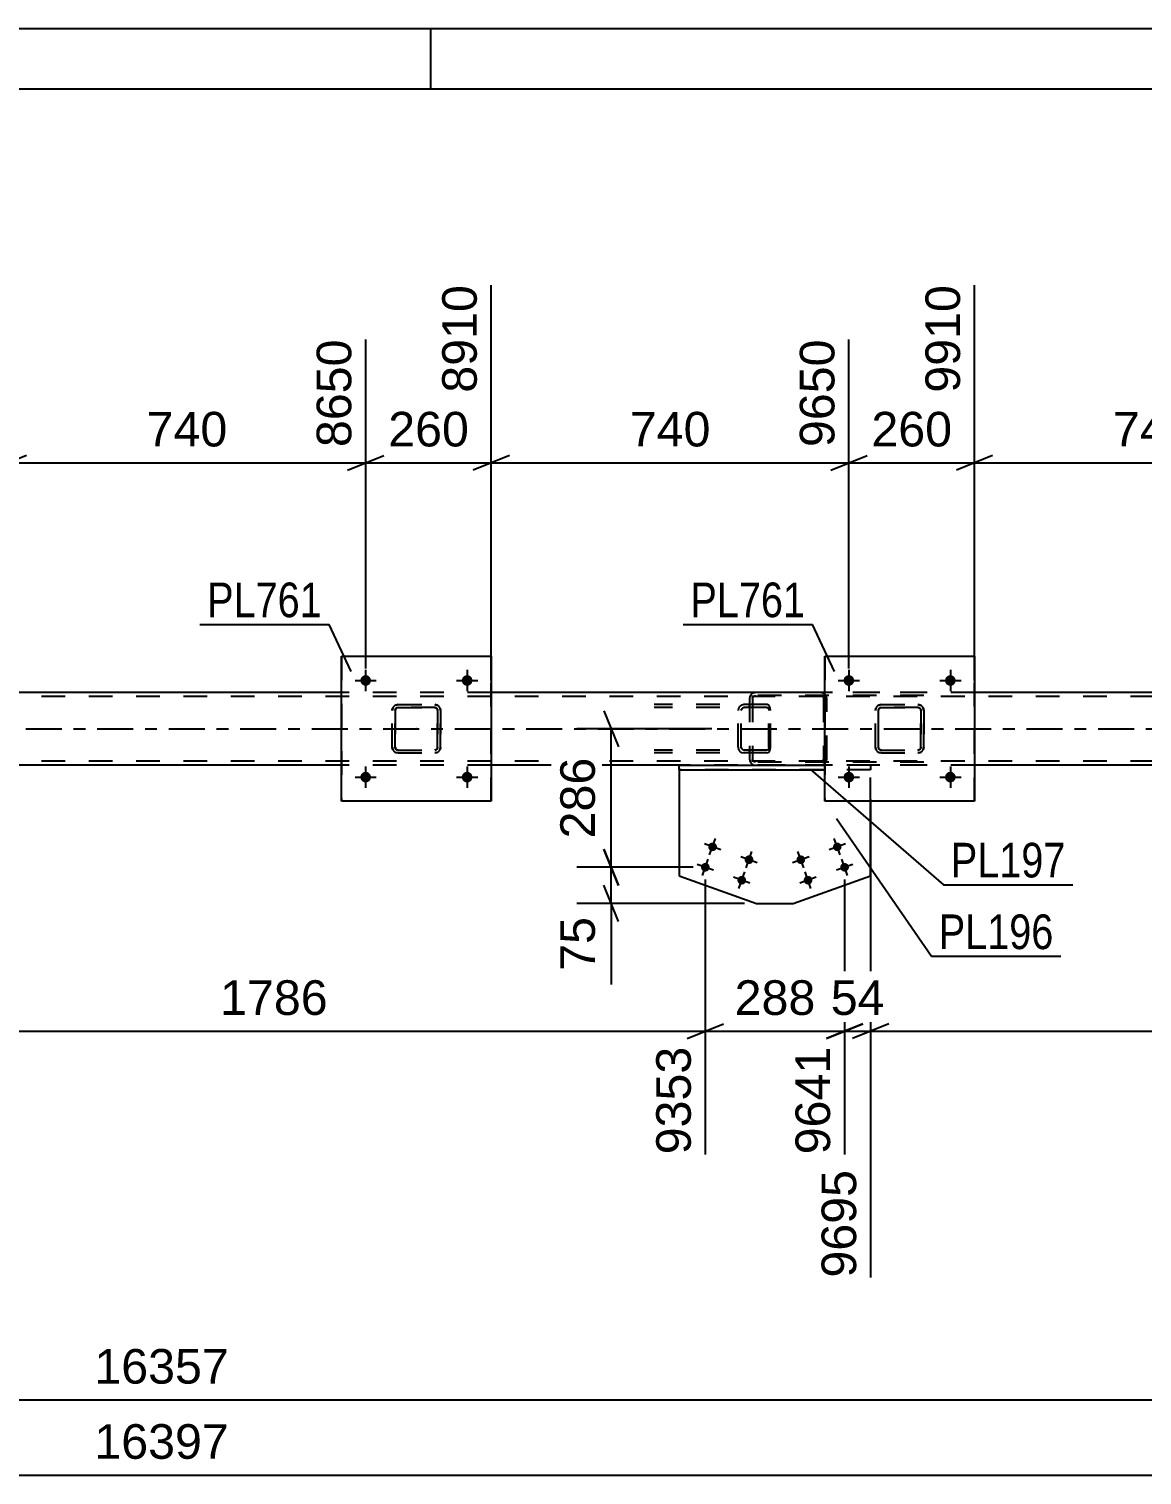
# Model space of a CAD drawing. Header units: millimetres. Extents: x -73 to 768, y -405 to 189.
# Drawn here: x 314.4 to 406.5, y 69.8 to 189.5 of the extents above; entities that cross this region are included whole.
import ezdxf

# ---------------------------------------------------------------- set-up
doc = ezdxf.new("R2010")
doc.units = ezdxf.units.MM
doc.linetypes.add('DXK_LINE_DOT2', pattern=[3.9198, 1.9599, -1.9599])
doc.linetypes.add('DXK_LINE_DOT3', pattern=[5.9187, 2.979, -0.9799, 0.9799, -0.9799])
doc.styles.add('Arial', font='ARIAL.TTF', dxfattribs={"height": 0.2})
doc.styles.add('Arial Narrow', font='ARIALN.TTF', dxfattribs={"height": 0.2})

# ---------------------------------------------------------------- blocks, each defined once
blk = doc.blocks.new('Unknown-122572935-1115')
at = {"color": 5, "linetype": 'Continuous'}
for p, q in [((767.65, 189.5), (-73.35, 189.5)), ((347.65, 184.5), (347.65, 189.5)), ((762.65, 184.5), (-68.35, 184.5))]:
    blk.add_line(p, q, dxfattribs=at)
blk = doc.blocks.new('Bolt-122572935-2273 - 2108')
at = {"linetype": 'Continuous'}
for points in [[(370.63, 121.92, -1), (371.31, 121.68, -1)], [(373.65, 120.86, -1), (374.33, 120.61, -1)], [(370.03, 120.23, -1), (370.71, 119.99, -1)], [(373.05, 119.16, -1), (373.73, 118.92, -1)]]:
    blk.add_hatch(color=1, dxfattribs=at).paths.add_polyline_path(points)
at = {"color": 1, "linetype": 'Continuous'}
for p, q in [((370.73, 121.13), (371.21, 122.48)), ((371.65, 121.56), (370.3, 122.05)), ((374.67, 120.49), (373.31, 120.98)), ((373.75, 120.06), (374.23, 121.41)), ((371.05, 119.87), (369.69, 120.35)), ((370.13, 119.43), (370.61, 120.79)), ((373.15, 118.36), (373.63, 119.72)), ((374.07, 118.8), (372.71, 119.28))]:
    blk.add_line(p, q, dxfattribs=at)
blk = doc.blocks.new('Part-122572935-2278 - 2108')
at = {"color": 2, "linetype": 'Continuous'}
for p, q in [((368.21, 128.17), (368.21, 128.57)), ((368.21, 128.57), (380.26, 128.57)), ((368.21, 128.17), (380.26, 128.17))]:
    blk.add_line(p, q, dxfattribs=at)
at = {"color": 7, "linetype": 'DXK_LINE_DOT2'}
for p, q in [((384.06, 128.57), (380.26, 128.57)), ((384.06, 128.17), (380.26, 128.17)), ((384.06, 128.57), (384.06, 128.17))]:
    blk.add_line(p, q, dxfattribs=at)
blk = doc.blocks.new('Part-122572935-2283 - 2108')
at = {"color": 2, "linetype": 'Continuous'}
for p, q in [((368.21, 128.17), (368.21, 119.39)), ((384.06, 119.39), (384.06, 125.57)), ((368.21, 119.39), (374.62, 117.12)), ((377.65, 117.12), (384.06, 119.39)), ((374.62, 117.12), (377.65, 117.12))]:
    blk.add_line(p, q, dxfattribs=at)
at = {"color": 7, "linetype": 'DXK_LINE_DOT2'}
for p, q in [((384.06, 128.17), (368.21, 128.17)), ((384.06, 125.57), (384.06, 128.17))]:
    blk.add_line(p, q, dxfattribs=at)
blk = doc.blocks.new('Bolt-122572935-2272 - 2108')
at = {"linetype": 'Continuous'}
for points in [[(380.96, 121.68, -1), (381.63, 121.92, -1)], [(377.94, 120.61, -1), (378.62, 120.86, -1)], [(381.56, 119.99, -1), (382.24, 120.23, -1)], [(378.54, 118.92, -1), (379.22, 119.16, -1)]]:
    blk.add_hatch(color=1, dxfattribs=at).paths.add_polyline_path(points)
at = {"color": 1, "linetype": 'Continuous'}
for p, q in [((381.54, 121.13), (381.05, 122.48)), ((378.96, 120.98), (377.6, 120.49)), ((378.52, 120.06), (378.04, 121.41)), ((381.97, 122.05), (380.62, 121.56)), ((379.12, 118.36), (378.64, 119.72)), ((382.58, 120.35), (381.22, 119.87)), ((382.14, 119.43), (381.66, 120.79)), ((379.56, 119.28), (378.2, 118.8))]:
    blk.add_line(p, q, dxfattribs=at)
blk = doc.blocks.new('Part-122572935-2400 - 2108')
at = {"color": 7, "linetype": 'DXK_LINE_DOT2'}
for p, q in [((374.07, 134.25), (374.03, 134.09)), ((374.03, 134.09), (374.03, 129.05)), ((374.07, 134.27), (374.07, 134.25)), ((374.29, 134.09), (374.31, 134.18)), ((374.29, 134.09), (374.29, 129.05)), ((374.31, 134.18), (374.36, 134.26)), ((374.54, 134.57), (374.35, 134.53)), ((374.36, 134.26), (374.45, 134.31)), ((374.45, 134.31), (374.54, 134.33)), ((388.45, 134.57), (374.54, 134.57)), ((388.45, 134.33), (374.54, 134.33)), ((380.1, 134.53), (379.91, 134.57)), ((379.91, 134.33), (380.01, 134.31)), ((380.01, 134.31), (380.09, 134.26)), ((380.09, 134.26), (380.14, 134.18)), ((380.14, 134.18), (380.16, 134.09)), ((380.16, 134.09), (380.16, 129.05)), ((380.42, 134.09), (380.38, 134.27)), ((380.42, 129.05), (380.42, 134.09)), ((374.03, 129.05), (374.05, 128.96)), ((374.05, 128.96), (374.07, 128.86)), ((374.3, 128.98), (374.29, 129.05)), ((374.31, 128.96), (374.3, 128.98)), ((374.36, 128.88), (374.31, 128.96)), ((374.35, 128.6), (374.54, 128.57)), ((374.45, 128.83), (374.36, 128.88)), ((374.54, 128.81), (374.45, 128.83)), ((388.45, 128.81), (374.54, 128.81)), ((388.45, 128.57), (374.54, 128.57)), ((380.01, 128.83), (379.91, 128.81)), ((379.91, 128.57), (380.1, 128.6)), ((380.09, 128.88), (380.01, 128.83)), ((380.14, 128.96), (380.09, 128.88)), ((380.14, 128.96), (380.15, 128.98)), ((380.15, 128.98), (380.16, 129.05)), ((380.38, 128.86), (380.42, 129.05))]:
    blk.add_line(p, q, dxfattribs=at)
for centre, start, end in [((374.52, 134.07), 110.7583, 155.68), ((379.93, 134.07), 24.32, 69.2417), ((374.52, 129.07), 204.32, 249.2417), ((379.93, 129.07), 290.7583, 335.68)]:
    blk.add_arc(centre, 0.496, start, end, dxfattribs=at)
blk = doc.blocks.new('Part-122572935-2351 - 2108')
at = {"color": 7, "linetype": 'DXK_LINE_DOT2'}
for p, q in [((650.55, 134.25), (12.26, 134.25)), ((352.65, 134.57), (340.25, 134.57)), ((392.66, 134.57), (380.26, 134.57)), ((650.55, 128.89), (12.26, 128.89)), ((352.65, 128.57), (340.25, 128.57)), ((392.66, 128.57), (368.21, 128.57))]:
    blk.add_line(p, q, dxfattribs=at)
at = {"color": 2, "linetype": 'Continuous'}
for p, q in [((340.25, 134.57), (312.66, 134.57)), ((380.26, 134.57), (352.65, 134.57)), ((420.26, 134.57), (392.66, 134.57)), ((340.25, 128.57), (312.66, 128.57)), ((368.21, 128.57), (352.65, 128.57)), ((420.26, 128.57), (392.66, 128.57))]:
    blk.add_line(p, q, dxfattribs=at)
at = {"color": 7, "linetype": 'DXK_LINE_DOT3'}
blk.add_line((12.26, 131.57), (650.55, 131.57), dxfattribs=at)
blk = doc.blocks.new('Bolt-122572935-2371 - 2108')
at = {"linetype": 'Continuous'}
for points in [[(381.82, 135.57), (381.83, 135.66), (381.86, 135.75), (381.9, 135.83), (381.96, 135.89), (382.04, 135.95), (382.12, 135.99), (382.21, 136.01), (382.3, 136.01), (382.39, 135.99), (382.48, 135.95), (382.55, 135.89), (382.61, 135.83), (382.66, 135.75), (382.69, 135.66), (382.7, 135.57), (382.69, 135.48), (382.66, 135.39), (382.61, 135.31), (382.55, 135.24), (382.48, 135.19), (382.39, 135.15), (382.3, 135.13), (382.21, 135.13), (382.12, 135.15), (382.04, 135.19), (381.96, 135.24), (381.9, 135.31), (381.86, 135.39), (381.83, 135.48)], [(390.22, 135.57), (390.23, 135.66), (390.26, 135.75), (390.3, 135.83), (390.36, 135.89), (390.44, 135.95), (390.52, 135.99), (390.61, 136.01), (390.7, 136.01), (390.79, 135.99), (390.88, 135.95), (390.95, 135.89), (391.01, 135.83), (391.06, 135.75), (391.09, 135.66), (391.1, 135.57), (391.09, 135.48), (391.06, 135.39), (391.01, 135.31), (390.95, 135.24), (390.88, 135.19), (390.79, 135.15), (390.7, 135.13), (390.61, 135.13), (390.52, 135.15), (390.44, 135.19), (390.36, 135.24), (390.3, 135.31), (390.26, 135.39), (390.23, 135.48)]]:
    blk.add_hatch(color=1, dxfattribs=at).paths.add_polyline_path(points)
at = {"color": 1, "linetype": 'Continuous'}
for p, q in [((381.38, 135.57), (383.14, 135.57)), ((382.26, 136.45), (382.26, 134.69)), ((389.78, 135.57), (391.54, 135.57)), ((390.66, 136.45), (390.66, 134.69))]:
    blk.add_line(p, q, dxfattribs=at)
blk = doc.blocks.new('Bolt-122572935-2372 - 2108')
at = {"linetype": 'Continuous'}
for points in [[(381.82, 127.57), (381.83, 127.66), (381.86, 127.75), (381.9, 127.83), (381.96, 127.89), (382.04, 127.95), (382.12, 127.99), (382.21, 128.01), (382.3, 128.01), (382.39, 127.99), (382.48, 127.95), (382.55, 127.89), (382.61, 127.83), (382.66, 127.75), (382.69, 127.66), (382.7, 127.57), (382.69, 127.48), (382.66, 127.39), (382.61, 127.31), (382.55, 127.24), (382.48, 127.19), (382.39, 127.15), (382.3, 127.13), (382.21, 127.13), (382.12, 127.15), (382.04, 127.19), (381.96, 127.24), (381.9, 127.31), (381.86, 127.39), (381.83, 127.48)], [(390.22, 127.57), (390.23, 127.66), (390.26, 127.75), (390.3, 127.83), (390.36, 127.89), (390.44, 127.95), (390.52, 127.99), (390.61, 128.01), (390.7, 128.01), (390.79, 127.99), (390.88, 127.95), (390.95, 127.89), (391.01, 127.83), (391.06, 127.75), (391.09, 127.66), (391.1, 127.57), (391.09, 127.48), (391.06, 127.39), (391.01, 127.31), (390.95, 127.24), (390.88, 127.19), (390.79, 127.15), (390.7, 127.13), (390.61, 127.13), (390.52, 127.15), (390.44, 127.19), (390.36, 127.24), (390.3, 127.31), (390.26, 127.39), (390.23, 127.48)]]:
    blk.add_hatch(color=1, dxfattribs=at).paths.add_polyline_path(points)
at = {"color": 1, "linetype": 'Continuous'}
for p, q in [((382.26, 128.45), (382.26, 126.69)), ((390.66, 128.45), (390.66, 126.69)), ((381.38, 127.57), (383.14, 127.57)), ((389.78, 127.57), (391.54, 127.57))]:
    blk.add_line(p, q, dxfattribs=at)
blk = doc.blocks.new('Bolt-122572935-2375 - 2108')
at = {"linetype": 'Continuous'}
for points in [[(341.81, 135.57), (341.82, 135.66), (341.85, 135.75), (341.9, 135.83), (341.96, 135.89), (342.03, 135.95), (342.12, 135.99), (342.21, 136.01), (342.3, 136.01), (342.39, 135.99), (342.47, 135.95), (342.55, 135.89), (342.61, 135.83), (342.65, 135.75), (342.68, 135.66), (342.69, 135.57), (342.68, 135.48), (342.65, 135.39), (342.61, 135.31), (342.55, 135.24), (342.47, 135.19), (342.39, 135.15), (342.3, 135.13), (342.21, 135.13), (342.12, 135.15), (342.03, 135.19), (341.96, 135.24), (341.9, 135.31), (341.85, 135.39), (341.82, 135.48)], [(350.21, 135.57), (350.22, 135.66), (350.25, 135.75), (350.3, 135.83), (350.36, 135.89), (350.43, 135.95), (350.52, 135.99), (350.61, 136.01), (350.7, 136.01), (350.79, 135.99), (350.87, 135.95), (350.95, 135.89), (351.01, 135.83), (351.05, 135.75), (351.08, 135.66), (351.09, 135.57), (351.08, 135.48), (351.05, 135.39), (351.01, 135.31), (350.95, 135.24), (350.87, 135.19), (350.79, 135.15), (350.7, 135.13), (350.61, 135.13), (350.52, 135.15), (350.43, 135.19), (350.36, 135.24), (350.3, 135.31), (350.25, 135.39), (350.22, 135.48)]]:
    blk.add_hatch(color=1, dxfattribs=at).paths.add_polyline_path(points)
at = {"color": 1, "linetype": 'Continuous'}
for p, q in [((341.37, 135.57), (343.13, 135.57)), ((342.25, 136.45), (342.25, 134.69)), ((349.77, 135.57), (351.53, 135.57)), ((350.65, 136.45), (350.65, 134.69))]:
    blk.add_line(p, q, dxfattribs=at)
blk = doc.blocks.new('Bolt-122572935-2376 - 2108')
at = {"linetype": 'Continuous'}
for points in [[(341.81, 127.57), (341.82, 127.66), (341.85, 127.75), (341.9, 127.83), (341.96, 127.89), (342.03, 127.95), (342.12, 127.99), (342.21, 128.01), (342.3, 128.01), (342.39, 127.99), (342.47, 127.95), (342.55, 127.89), (342.61, 127.83), (342.65, 127.75), (342.68, 127.66), (342.69, 127.57), (342.68, 127.48), (342.65, 127.39), (342.61, 127.31), (342.55, 127.24), (342.47, 127.19), (342.39, 127.15), (342.3, 127.13), (342.21, 127.13), (342.12, 127.15), (342.03, 127.19), (341.96, 127.24), (341.9, 127.31), (341.85, 127.39), (341.82, 127.48)], [(350.21, 127.57), (350.22, 127.66), (350.25, 127.75), (350.3, 127.83), (350.36, 127.89), (350.43, 127.95), (350.52, 127.99), (350.61, 128.01), (350.7, 128.01), (350.79, 127.99), (350.87, 127.95), (350.95, 127.89), (351.01, 127.83), (351.05, 127.75), (351.08, 127.66), (351.09, 127.57), (351.08, 127.48), (351.05, 127.39), (351.01, 127.31), (350.95, 127.24), (350.87, 127.19), (350.79, 127.15), (350.7, 127.13), (350.61, 127.13), (350.52, 127.15), (350.43, 127.19), (350.36, 127.24), (350.3, 127.31), (350.25, 127.39), (350.22, 127.48)]]:
    blk.add_hatch(color=1, dxfattribs=at).paths.add_polyline_path(points)
at = {"color": 1, "linetype": 'Continuous'}
for p, q in [((342.25, 128.45), (342.25, 126.69)), ((350.65, 128.45), (350.65, 126.69)), ((341.37, 127.57), (343.13, 127.57)), ((349.77, 127.57), (351.53, 127.57))]:
    blk.add_line(p, q, dxfattribs=at)
blk = doc.blocks.new('Part-122572935-2460 - 2108')
at = {"color": 7, "linetype": 'DXK_LINE_DOT2'}
for p, q in [((344.45, 133.09), (344.48, 133.27)), ((344.49, 133.27), (344.45, 133.09)), ((344.45, 130.05), (344.45, 133.09)), ((344.45, 133.09), (344.45, 133.09)), ((344.45, 130.05), (344.45, 133.09)), ((344.69, 133.09), (344.71, 133.18)), ((344.71, 133.18), (344.69, 133.09)), ((344.69, 130.05), (344.69, 133.09)), ((344.69, 133.09), (344.69, 133.09)), ((344.69, 133.09), (344.69, 130.05)), ((344.71, 133.18), (344.76, 133.26)), ((344.76, 133.26), (344.71, 133.18)), ((344.74, 133.53), (344.93, 133.57)), ((344.93, 133.57), (344.75, 133.53)), ((344.76, 133.26), (344.84, 133.31)), ((344.84, 133.31), (344.76, 133.26)), ((344.84, 133.31), (344.93, 133.33)), ((344.93, 133.33), (344.84, 133.31)), ((344.93, 133.57), (347.97, 133.57)), ((344.93, 133.57), (344.93, 133.57)), ((344.93, 133.57), (347.97, 133.57)), ((344.93, 133.33), (347.97, 133.33)), ((344.93, 133.33), (344.93, 133.33)), ((347.97, 133.33), (344.93, 133.33)), ((347.97, 133.57), (347.97, 133.57)), ((347.97, 133.57), (348.15, 133.53)), ((348.16, 133.53), (347.97, 133.57)), ((347.97, 133.33), (347.97, 133.33)), ((347.97, 133.33), (348.06, 133.31)), ((348.06, 133.31), (347.97, 133.33)), ((348.06, 133.31), (348.06, 133.31)), ((348.06, 133.31), (348.14, 133.26)), ((348.14, 133.26), (348.06, 133.31)), ((348.14, 133.26), (348.19, 133.18)), ((348.19, 133.18), (348.14, 133.26)), ((348.19, 133.18), (348.21, 133.09)), ((348.21, 133.09), (348.19, 133.18)), ((348.21, 130.05), (348.21, 133.09)), ((348.21, 133.09), (348.21, 133.09)), ((348.21, 133.09), (348.21, 130.05)), ((348.41, 133.27), (348.45, 133.09)), ((348.45, 133.09), (348.42, 133.27)), ((348.45, 130.05), (348.45, 133.09)), ((348.45, 133.09), (348.45, 133.09)), ((348.45, 133.09), (348.45, 130.05)), ((344.45, 130.05), (344.45, 130.05)), ((344.48, 129.86), (344.45, 130.05)), ((344.45, 130.05), (344.49, 129.86)), ((344.69, 130.05), (344.69, 130.05)), ((344.71, 129.96), (344.69, 130.05)), ((344.69, 130.05), (344.71, 129.96)), ((344.76, 129.88), (344.71, 129.96)), ((344.71, 129.96), (344.76, 129.88)), ((344.74, 129.6), (344.75, 129.6)), ((344.93, 129.57), (344.74, 129.6)), ((344.75, 129.6), (344.93, 129.57)), ((344.84, 129.83), (344.76, 129.88)), ((344.76, 129.88), (344.84, 129.83)), ((344.93, 129.81), (344.84, 129.83)), ((344.84, 129.83), (344.93, 129.81)), ((344.93, 129.81), (347.97, 129.81)), ((344.93, 129.81), (344.93, 129.81)), ((344.93, 129.81), (347.97, 129.81)), ((344.93, 129.57), (347.97, 129.57)), ((344.93, 129.57), (344.93, 129.57)), ((344.93, 129.57), (347.97, 129.57)), ((348.06, 129.83), (347.97, 129.81)), ((347.97, 129.81), (348.06, 129.83)), ((347.97, 129.81), (347.97, 129.81)), ((348.15, 129.6), (347.97, 129.57)), ((347.97, 129.57), (348.16, 129.6)), ((347.97, 129.57), (347.97, 129.57)), ((348.14, 129.88), (348.06, 129.83)), ((348.06, 129.83), (348.14, 129.88)), ((348.19, 129.96), (348.14, 129.88)), ((348.14, 129.88), (348.19, 129.96)), ((348.21, 130.05), (348.19, 129.96)), ((348.19, 129.96), (348.21, 130.05)), ((348.21, 130.05), (348.21, 130.05)), ((348.45, 130.05), (348.41, 129.86)), ((348.42, 129.86), (348.45, 130.05)), ((348.45, 130.05), (348.45, 130.05))]:
    blk.add_line(p, q, dxfattribs=at)
at = {"color": 7, "linetype": 'DXK_LINE_DOT3'}
blk.add_line((346.46, 131.57), (346.44, 131.57), dxfattribs=at)
at = {"color": 7, "linetype": 'DXK_LINE_DOT2'}
for centre, start, end in [((344.93, 133.09), 112.5, 157.5), ((344.93, 133.09), 112.5, 157.5), ((347.97, 133.09), 22.5, 67.5), ((347.97, 133.09), 22.5, 67.5), ((344.93, 130.05), 202.5, 247.5), ((344.93, 130.05), 202.5, 247.5), ((347.97, 130.05), 292.5, 337.5), ((347.97, 130.05), 292.5, 337.5)]:
    blk.add_arc(centre, 0.48, start, end, dxfattribs=at)
blk = doc.blocks.new('Part-122572935-2465 - 2108')
at = {"color": 2, "linetype": 'Continuous'}
for p, q in [((340.25, 125.57), (340.25, 137.57)), ((340.25, 137.57), (340.25, 137.57)), ((340.25, 137.57), (352.65, 137.57)), ((352.65, 137.57), (352.65, 125.57)), ((340.25, 125.57), (340.25, 125.57)), ((352.65, 125.57), (340.25, 125.57))]:
    blk.add_line(p, q, dxfattribs=at)
at = {"color": 7, "linetype": 'DXK_LINE_DOT2'}
for p, q in [((340.25, 137.57), (340.25, 125.57)), ((340.25, 137.57), (340.25, 137.57)), ((352.65, 125.57), (352.65, 137.57)), ((340.25, 125.57), (340.25, 125.57))]:
    blk.add_line(p, q, dxfattribs=at)
blk = doc.blocks.new('Part-122572935-2486 - 2108')
at = {"color": 7, "linetype": 'DXK_LINE_DOT2'}
for p, q in [((384.45, 133.09), (384.49, 133.27)), ((384.45, 133.09), (384.46, 133.09)), ((384.45, 130.05), (384.45, 133.09)), ((384.49, 133.27), (384.46, 133.09)), ((384.46, 130.05), (384.46, 133.09)), ((384.71, 133.18), (384.69, 133.09)), ((384.7, 133.09), (384.69, 133.09)), ((384.69, 133.09), (384.69, 130.05)), ((384.7, 133.09), (384.72, 133.18)), ((384.7, 130.05), (384.7, 133.09)), ((384.76, 133.26), (384.71, 133.18)), ((384.72, 133.18), (384.77, 133.26)), ((384.75, 133.53), (384.93, 133.57)), ((384.94, 133.57), (384.75, 133.53)), ((384.84, 133.31), (384.76, 133.26)), ((384.77, 133.26), (384.85, 133.31)), ((384.93, 133.33), (384.84, 133.31)), ((384.85, 133.31), (384.94, 133.33)), ((384.94, 133.57), (384.93, 133.57)), ((384.93, 133.57), (387.97, 133.57)), ((384.93, 133.33), (384.94, 133.33)), ((387.97, 133.33), (384.93, 133.33)), ((384.94, 133.57), (387.98, 133.57)), ((384.94, 133.33), (387.98, 133.33)), ((387.97, 133.57), (387.98, 133.57)), ((387.97, 133.57), (388.16, 133.53)), ((387.98, 133.33), (387.97, 133.33)), ((388.07, 133.31), (387.97, 133.33)), ((388.16, 133.53), (387.98, 133.57)), ((387.98, 133.33), (388.07, 133.31)), ((388.07, 133.31), (388.07, 133.31)), ((388.07, 133.31), (388.15, 133.26)), ((388.14, 133.26), (388.07, 133.31)), ((388.2, 133.18), (388.14, 133.26)), ((388.15, 133.26), (388.2, 133.18)), ((388.2, 133.18), (388.22, 133.09)), ((388.21, 133.09), (388.2, 133.18)), ((388.22, 133.09), (388.21, 133.09)), ((388.21, 133.09), (388.21, 130.05)), ((388.22, 130.05), (388.22, 133.09)), ((388.42, 133.27), (388.45, 133.09)), ((388.46, 133.09), (388.42, 133.27)), ((388.46, 133.09), (388.45, 133.09)), ((388.45, 133.09), (388.45, 130.05)), ((388.46, 130.05), (388.46, 133.09)), ((384.46, 130.05), (384.45, 130.05)), ((384.49, 129.86), (384.45, 130.05)), ((384.46, 130.05), (384.49, 129.86)), ((384.69, 130.05), (384.7, 130.05)), ((384.69, 130.05), (384.71, 129.96)), ((384.72, 129.96), (384.7, 130.05)), ((384.71, 129.96), (384.76, 129.88)), ((384.77, 129.88), (384.72, 129.96)), ((384.75, 129.6), (384.75, 129.6)), ((384.93, 129.57), (384.75, 129.6)), ((384.75, 129.6), (384.94, 129.57)), ((384.76, 129.88), (384.84, 129.83)), ((384.85, 129.83), (384.77, 129.88)), ((384.84, 129.83), (384.93, 129.81)), ((384.94, 129.81), (384.85, 129.83)), ((384.94, 129.81), (384.93, 129.81)), ((384.93, 129.81), (387.97, 129.81)), ((384.94, 129.57), (384.93, 129.57)), ((384.93, 129.57), (387.97, 129.57)), ((384.94, 129.81), (387.98, 129.81)), ((384.94, 129.57), (387.98, 129.57)), ((387.97, 129.81), (388.07, 129.83)), ((387.97, 129.81), (387.98, 129.81)), ((388.16, 129.6), (387.97, 129.57)), ((387.97, 129.57), (387.98, 129.57)), ((388.07, 129.83), (387.98, 129.81)), ((387.98, 129.57), (388.16, 129.6)), ((388.15, 129.88), (388.07, 129.83)), ((388.07, 129.83), (388.14, 129.88)), ((388.14, 129.88), (388.2, 129.96)), ((388.2, 129.96), (388.15, 129.88)), ((388.22, 130.05), (388.2, 129.96)), ((388.2, 129.96), (388.21, 130.05)), ((388.21, 130.05), (388.22, 130.05)), ((388.45, 130.05), (388.42, 129.86)), ((388.42, 129.86), (388.46, 130.05)), ((388.45, 130.05), (388.46, 130.05))]:
    blk.add_line(p, q, dxfattribs=at)
at = {"color": 7, "linetype": 'DXK_LINE_DOT3'}
blk.add_line((386.46, 131.57), (386.45, 131.57), dxfattribs=at)
at = {"color": 7, "linetype": 'DXK_LINE_DOT2'}
for centre, start, end in [((384.93, 133.09), 112.5, 157.5), ((384.94, 133.09), 112.5, 157.5), ((387.97, 133.09), 22.5, 67.5), ((387.98, 133.09), 22.5, 67.5), ((384.93, 130.05), 202.5, 247.5), ((384.94, 130.05), 202.5, 247.5), ((387.97, 130.05), 292.5, 337.5), ((387.98, 130.05), 292.5, 337.5)]:
    blk.add_arc(centre, 0.48, start, end, dxfattribs=at)
blk = doc.blocks.new('Part-122572935-2491 - 2108')
at = {"color": 2, "linetype": 'Continuous'}
for p, q in [((380.26, 125.57), (380.26, 137.57)), ((380.26, 137.57), (380.26, 137.57)), ((380.26, 137.57), (392.66, 137.57)), ((392.66, 137.57), (392.66, 125.57)), ((380.26, 125.57), (380.26, 125.57)), ((392.66, 125.57), (380.26, 125.57))]:
    blk.add_line(p, q, dxfattribs=at)
at = {"color": 7, "linetype": 'DXK_LINE_DOT2'}
for p, q in [((380.26, 137.57), (380.26, 125.57)), ((380.26, 137.57), (380.26, 137.57)), ((392.66, 125.57), (392.66, 137.57)), ((380.26, 125.57), (380.26, 125.57))]:
    blk.add_line(p, q, dxfattribs=at)
blk = doc.blocks.new('Part-122572935-2564 - 2108')
at = {"color": 7, "linetype": 'DXK_LINE_DOT2'}
for p, q in [((375.5, 133.57), (366.15, 133.57)), ((375.5, 133.33), (366.15, 133.33)), ((373.12, 133.27), (373.08, 133.09)), ((373.08, 130.05), (373.08, 133.09)), ((373.34, 133.09), (373.36, 133.18)), ((373.34, 130.05), (373.34, 133.09)), ((373.36, 133.18), (373.41, 133.26)), ((373.59, 133.57), (373.4, 133.53)), ((373.41, 133.26), (373.49, 133.31)), ((373.49, 133.31), (373.59, 133.33)), ((374.03, 133.33), (374.03, 133.57)), ((375.6, 133.53), (375.5, 133.57)), ((375.5, 133.33), (375.55, 133.31)), ((375.55, 133.31), (375.6, 133.26)), ((375.69, 133.43), (375.6, 133.53)), ((375.6, 133.26), (375.62, 133.18)), ((375.62, 133.18), (375.63, 133.09)), ((375.63, 130.05), (375.63, 133.09)), ((375.75, 133.27), (375.69, 133.43)), ((375.77, 133.09), (375.75, 133.27)), ((375.77, 130.05), (375.77, 133.09)), ((375.5, 129.81), (366.15, 129.81)), ((375.5, 129.57), (366.15, 129.57)), ((373.08, 130.05), (373.12, 129.86)), ((373.36, 129.96), (373.34, 130.05)), ((373.41, 129.88), (373.36, 129.96)), ((373.4, 129.6), (373.59, 129.57)), ((373.49, 129.83), (373.41, 129.88)), ((373.59, 129.81), (373.49, 129.83)), ((374.03, 129.57), (374.03, 129.81)), ((375.55, 129.83), (375.5, 129.81)), ((375.5, 129.57), (375.6, 129.6)), ((375.6, 129.88), (375.55, 129.83)), ((375.62, 129.96), (375.6, 129.88)), ((375.6, 129.6), (375.69, 129.71)), ((375.63, 130.05), (375.62, 129.96)), ((375.69, 129.71), (375.75, 129.86)), ((375.75, 129.86), (375.77, 130.05))]:
    blk.add_line(p, q, dxfattribs=at)
for centre, start, end in [((373.57, 133.07), 111.1513, 156.1049), ((373.57, 130.06), 203.8951, 248.8487)]:
    blk.add_arc(centre, 0.492, start, end, dxfattribs=at)
blk = doc.blocks.new('StraightDimension-122572935-23060 - 2108')
at = {"color": 7, "linetype": 'Continuous'}
for p, q in [((352.65, 135.57), (352.65, 168.29)), ((342.26, 136.57), (342.26, 163.79)), ((340.76, 152.99), (343.76, 154.19)), ((342.26, 153.59), (352.65, 153.59)), ((354.15, 154.19), (351.15, 152.99))]:
    blk.add_line(p, q, dxfattribs=at)
at = {"color": 0}
blk.add_wipeout([(351.39, 154.34), (351.39, 158.54), (343.52, 158.54), (343.52, 154.34)], dxfattribs=at)
at = {"color": 3, "style": 'Arial'}
blk.add_text('260', height=2.865, dxfattribs=at).set_placement((344.12, 154.94))
at = {"color": 0, "linetype": 'Continuous'}
blk.add_wipeout([(352.05, 168.89), (347.85, 168.89), (347.85, 158.79), (352.05, 158.79)], dxfattribs=at)
at = {"color": 3, "linetype": 'Continuous', "style": 'Arial'}
blk.add_text('8910', height=2.865, rotation=90.0002, dxfattribs=at).set_placement((351.45, 159.39))
blk = doc.blocks.new('StraightDimension-122572935-3488 - 2108')
at = {"color": 7, "linetype": 'Continuous'}
for p, q in [((384.06, 125.74), (384.06, 86.15)), ((455.51, 119.11), (455.51, 94.13)), ((385.56, 107.14), (382.56, 105.94)), ((384.06, 106.54), (455.51, 106.54)), ((454.01, 105.94), (457.01, 107.14))]:
    blk.add_line(p, q, dxfattribs=at)
at = {"color": 0}
blk.add_wipeout([(424.83, 107.29), (424.83, 111.49), (414.74, 111.49), (414.74, 107.29)], dxfattribs=at)
at = {"color": 3, "style": 'Arial'}
blk.add_text('1786', height=2.865, dxfattribs=at).set_placement((415.34, 107.89))
at = {"color": 0, "linetype": 'Continuous'}
blk.add_wipeout([(454.91, 105.84), (450.71, 105.84), (450.71, 93.53), (454.91, 93.53)], dxfattribs=at)
at = {"color": 3, "linetype": 'Continuous', "style": 'Arial'}
blk.add_text('11481', height=2.865, rotation=90.0002, dxfattribs=at).set_placement((454.31, 94.13))
blk = doc.blocks.new('StraightDimension-122572935-3576 - 2108')
at = {"color": 7, "linetype": 'Continuous'}
for p, q in [((370.37, 119.11), (370.37, 96.35)), ((381.9, 119.11), (381.9, 96.35)), ((368.87, 105.94), (371.87, 107.14)), ((370.37, 106.54), (381.9, 106.54)), ((383.4, 107.14), (380.4, 105.94))]:
    blk.add_line(p, q, dxfattribs=at)
at = {"color": 0}
blk.add_wipeout([(380.07, 107.29), (380.07, 111.49), (372.2, 111.49), (372.2, 107.29)], dxfattribs=at)
at = {"color": 0, "linetype": 'Continuous'}
blk.add_wipeout([(381.3, 105.84), (377.1, 105.84), (377.1, 95.75), (381.3, 95.75)], dxfattribs=at)
at = {"color": 3, "style": 'Arial'}
blk.add_text('288', height=2.865, dxfattribs=at).set_placement((372.8, 107.89))
at = {"color": 3, "linetype": 'Continuous', "style": 'Arial'}
blk.add_text('9641', height=2.865, rotation=90.0002, dxfattribs=at).set_placement((380.7, 96.35))
blk = doc.blocks.new('StraightDimension-122572935-3298 - 2108')
at = {"color": 7, "linetype": 'Continuous'}
blk.add_line((0.16, 76.02), (650.55, 76.02), dxfattribs=at)
at = {"color": 0}
blk.add_wipeout([(331.51, 76.77), (331.51, 80.97), (319.19, 80.97), (319.19, 76.77)], dxfattribs=at)
at = {"color": 3, "style": 'Arial'}
blk.add_text('16357', height=2.865, dxfattribs=at).set_placement((319.79, 77.37))
blk = doc.blocks.new('StraightDimension-122572935-3337 - 2108')
at = {"color": 7, "linetype": 'Continuous'}
blk.add_line((-0.64, 69.8), (651.35, 69.8), dxfattribs=at)
at = {"color": 0}
blk.add_wipeout([(331.51, 70.55), (331.51, 74.75), (319.19, 74.75), (319.19, 70.55)], dxfattribs=at)
at = {"color": 3, "style": 'Arial'}
blk.add_text('16397', height=2.865, dxfattribs=at).set_placement((319.79, 71.15))
blk = doc.blocks.new('StraightDimension-122572935-3531 - 2108')
at = {"color": 7, "linetype": 'Continuous'}
for p, q in [((298.93, 125.71), (298.93, 86.15)), ((370.37, 119.11), (370.37, 96.35)), ((300.43, 107.14), (297.43, 105.94)), ((298.93, 106.54), (370.37, 106.54)), ((368.87, 105.94), (371.87, 107.14))]:
    blk.add_line(p, q, dxfattribs=at)
at = {"color": 0}
blk.add_wipeout([(339.7, 107.29), (339.7, 111.49), (329.6, 111.49), (329.6, 107.29)], dxfattribs=at)
at = {"color": 3, "style": 'Arial'}
blk.add_text('1786', height=2.865, dxfattribs=at).set_placement((330.2, 107.89))
at = {"color": 0, "linetype": 'Continuous'}
blk.add_wipeout([(369.77, 105.84), (365.57, 105.84), (365.57, 95.75), (369.77, 95.75)], dxfattribs=at)
at = {"color": 3, "linetype": 'Continuous', "style": 'Arial'}
blk.add_text('9353', height=2.865, rotation=90.0002, dxfattribs=at).set_placement((369.17, 96.35))
blk = doc.blocks.new('StraightDimension-122572935-3585 - 2108')
at = {"color": 7, "linetype": 'Continuous'}
for p, q in [((384.06, 125.74), (384.06, 86.15)), ((381.9, 119.11), (381.9, 96.35)), ((380.4, 105.94), (383.4, 107.14)), ((381.9, 106.54), (384.06, 106.54)), ((385.56, 107.14), (382.56, 105.94))]:
    blk.add_line(p, q, dxfattribs=at)
at = {"color": 0, "linetype": 'Continuous'}
blk.add_wipeout([(383.46, 95.64), (379.26, 95.64), (379.26, 85.55), (383.46, 85.55)], dxfattribs=at)
at = {"color": 3, "linetype": 'Continuous', "style": 'Arial'}
blk.add_text('9695', height=2.865, rotation=90.0002, dxfattribs=at).set_placement((382.86, 86.15))
at = {"color": 0}
blk.add_wipeout([(385.8, 107.29), (385.8, 111.49), (380.16, 111.49), (380.16, 107.29)], dxfattribs=at)
at = {"color": 3, "style": 'Arial'}
blk.add_text('54', height=2.865, dxfattribs=at).set_placement((380.76, 107.89))
blk = doc.blocks.new('StraightDimension-122572935-3705 - 2108')
at = {"color": 7, "linetype": 'Continuous'}
for p, q in [((361.98, 121.61), (363.18, 118.61)), ((369.37, 120.11), (359.73, 120.11)), ((362.58, 117.12), (362.58, 120.11)), ((363.18, 115.62), (361.98, 118.62)), ((373.62, 117.12), (359.73, 117.12)), ((362.58, 117.12), (362.58, 110.42)), ((362.58, 117.12), (362.58, 110.42))]:
    blk.add_line(p, q, dxfattribs=at)
at = {"color": 0}
blk.add_wipeout([(361.83, 116.59), (357.63, 116.59), (357.63, 110.94), (361.83, 110.94)], dxfattribs=at)
at = {"color": 3, "style": 'Arial'}
blk.add_text('75', height=2.865, rotation=90.0002, dxfattribs=at).set_placement((361.23, 111.54))
blk = doc.blocks.new('StraightDimension-122572935-3715 - 2108')
at = {"color": 7, "linetype": 'Continuous'}
for p, q in [((361.98, 133.07), (363.18, 130.07)), ((370.91, 131.57), (359.73, 131.57)), ((362.58, 120.11), (362.58, 131.57)), ((363.18, 118.61), (361.98, 121.61)), ((369.37, 120.11), (359.73, 120.11))]:
    blk.add_line(p, q, dxfattribs=at)
at = {"color": 0}
blk.add_wipeout([(361.83, 129.77), (357.63, 129.77), (357.63, 121.9), (361.83, 121.9)], dxfattribs=at)
at = {"color": 3, "style": 'Arial'}
blk.add_text('286', height=2.865, rotation=90.0002, dxfattribs=at).set_placement((361.23, 122.5))
blk = doc.blocks.new('StraightDimension-122572935-23057 - 2108')
at = {"color": 7, "linetype": 'Continuous'}
for p, q in [((392.66, 135.57), (392.66, 168.29)), ((422.26, 136.57), (422.26, 166.01)), ((394.16, 154.19), (391.16, 152.99)), ((392.66, 153.59), (422.26, 153.59)), ((420.76, 152.99), (423.76, 154.19))]:
    blk.add_line(p, q, dxfattribs=at)
at = {"color": 0}
blk.add_wipeout([(411.39, 154.34), (411.39, 158.54), (403.52, 158.54), (403.52, 154.34)], dxfattribs=at)
at = {"color": 3, "style": 'Arial'}
blk.add_text('740', height=2.865, dxfattribs=at).set_placement((404.12, 154.94))
at = {"color": 0, "linetype": 'Continuous'}
blk.add_wipeout([(421.66, 166.61), (417.46, 166.61), (417.46, 154.29), (421.66, 154.29)], dxfattribs=at)
at = {"color": 3, "linetype": 'Continuous', "style": 'Arial'}
blk.add_text('10650', height=2.865, rotation=90.0002, dxfattribs=at).set_placement((421.06, 154.89))
blk = doc.blocks.new('StraightDimension-122572935-23058 - 2108')
at = {"color": 7, "linetype": 'Continuous'}
for p, q in [((392.66, 135.57), (392.66, 168.29)), ((382.26, 136.57), (382.26, 163.79)), ((380.76, 152.99), (383.76, 154.19)), ((382.26, 153.59), (392.66, 153.59)), ((394.16, 154.19), (391.16, 152.99))]:
    blk.add_line(p, q, dxfattribs=at)
at = {"color": 0}
blk.add_wipeout([(391.39, 154.34), (391.39, 158.54), (383.52, 158.54), (383.52, 154.34)], dxfattribs=at)
at = {"color": 3, "style": 'Arial'}
blk.add_text('260', height=2.865, dxfattribs=at).set_placement((384.12, 154.94))
at = {"color": 0, "linetype": 'Continuous'}
blk.add_wipeout([(392.06, 168.89), (387.86, 168.89), (387.86, 158.79), (392.06, 158.79)], dxfattribs=at)
at = {"color": 3, "linetype": 'Continuous', "style": 'Arial'}
blk.add_text('9910', height=2.865, rotation=90.0002, dxfattribs=at).set_placement((391.46, 159.39))
blk = doc.blocks.new('StraightDimension-122572935-23059 - 2108')
at = {"color": 7, "linetype": 'Continuous'}
for p, q in [((352.65, 135.57), (352.65, 168.29)), ((382.26, 136.57), (382.26, 163.79)), ((354.15, 154.19), (351.15, 152.99)), ((352.65, 153.59), (382.26, 153.59)), ((380.76, 152.99), (383.76, 154.19))]:
    blk.add_line(p, q, dxfattribs=at)
at = {"color": 0}
blk.add_wipeout([(371.39, 154.34), (371.39, 158.54), (363.52, 158.54), (363.52, 154.34)], dxfattribs=at)
at = {"color": 3, "style": 'Arial'}
blk.add_text('740', height=2.865, dxfattribs=at).set_placement((364.12, 154.94))
at = {"color": 0, "linetype": 'Continuous'}
blk.add_wipeout([(381.66, 164.39), (377.46, 164.39), (377.46, 154.29), (381.66, 154.29)], dxfattribs=at)
at = {"color": 3, "linetype": 'Continuous', "style": 'Arial'}
blk.add_text('9650', height=2.865, rotation=90.0002, dxfattribs=at).set_placement((381.06, 154.89))
blk = doc.blocks.new('StraightDimension-122572935-23061 - 2108')
at = {"color": 7, "linetype": 'Continuous'}
for p, q in [((312.66, 135.57), (312.66, 168.29)), ((342.26, 136.57), (342.26, 163.79)), ((314.16, 154.19), (311.16, 152.99)), ((312.66, 153.59), (342.26, 153.59)), ((340.76, 152.99), (343.76, 154.19))]:
    blk.add_line(p, q, dxfattribs=at)
at = {"color": 0}
blk.add_wipeout([(331.39, 154.34), (331.39, 158.54), (323.52, 158.54), (323.52, 154.34)], dxfattribs=at)
at = {"color": 3, "style": 'Arial'}
blk.add_text('740', height=2.865, dxfattribs=at).set_placement((324.12, 154.94))
at = {"color": 0, "linetype": 'Continuous'}
blk.add_wipeout([(341.66, 164.39), (337.46, 164.39), (337.46, 154.29), (341.66, 154.29)], dxfattribs=at)
at = {"color": 3, "linetype": 'Continuous', "style": 'Arial'}
blk.add_text('8650', height=2.865, rotation=90.0002, dxfattribs=at).set_placement((341.06, 154.89))
blk = doc.blocks.new('Mark-122572935-2274 - 2108')
at = {"color": 30, "linetype": 'Continuous'}
for p, q in [((379.07, 128.21), (390.1, 118.67)), ((390.1, 118.67), (400.8, 118.67))]:
    blk.add_line(p, q, dxfattribs=at)
at = {"color": 0}
blk.add_wipeout([(400.2, 119.27), (400.2, 122.27), (390.7, 122.27), (390.7, 119.27)], dxfattribs=at)
blk.add_wipeout([(400.2, 119.27), (400.2, 122.27), (390.7, 122.27), (390.7, 119.27)], dxfattribs=at)
at = {"color": 3, "style": 'Arial Narrow'}
blk.add_text('PL197', height=2.863, dxfattribs=at).set_placement((390.7, 119.27))
blk = doc.blocks.new('Mark-122572935-2279 - 2108')
at = {"color": 30, "linetype": 'Continuous'}
for p, q in [((381.23, 124.16), (389.1, 112.74)), ((389.1, 112.74), (399.81, 112.74))]:
    blk.add_line(p, q, dxfattribs=at)
at = {"color": 0}
blk.add_wipeout([(399.21, 113.34), (399.21, 116.34), (389.7, 116.34), (389.7, 113.34)], dxfattribs=at)
blk.add_wipeout([(399.21, 113.34), (399.21, 116.34), (389.7, 116.34), (389.7, 113.34)], dxfattribs=at)
at = {"color": 3, "style": 'Arial Narrow'}
blk.add_text('PL196', height=2.863, dxfattribs=at).set_placement((389.7, 113.34))
blk = doc.blocks.new('Mark-122572935-2461 - 2108')
at = {"color": 30, "linetype": 'Continuous'}
for p in [(328.53, 140.21), (341.06, 136.31)]:
    blk.add_line(p, (339.24, 140.21), dxfattribs=at)
at = {"color": 0}
blk.add_wipeout([(338.64, 140.81), (338.64, 143.81), (329.13, 143.81), (329.13, 140.81)], dxfattribs=at)
blk.add_wipeout([(338.64, 140.81), (338.64, 143.81), (329.13, 143.81), (329.13, 140.81)], dxfattribs=at)
at = {"color": 3, "style": 'Arial Narrow'}
blk.add_text('PL761', height=2.863, dxfattribs=at).set_placement((329.13, 140.81))
blk = doc.blocks.new('Mark-122572935-2487 - 2108')
at = {"color": 30, "linetype": 'Continuous'}
for p in [(368.54, 140.21), (381.07, 136.31)]:
    blk.add_line(p, (379.24, 140.21), dxfattribs=at)
at = {"color": 0}
blk.add_wipeout([(378.64, 140.81), (378.64, 143.81), (369.14, 143.81), (369.14, 140.81)], dxfattribs=at)
blk.add_wipeout([(378.64, 140.81), (378.64, 143.81), (369.14, 143.81), (369.14, 140.81)], dxfattribs=at)
at = {"color": 3, "style": 'Arial Narrow'}
blk.add_text('PL761', height=2.863, dxfattribs=at).set_placement((369.14, 140.81))

msp = doc.modelspace()

# ---------------------------------------------------------------- block references
for name in ['Unknown-122572935-1115', 'Part-122572935-2465 - 2108', 'Part-122572935-2491 - 2108', 'Bolt-122572935-2375 - 2108', 'Bolt-122572935-2371 - 2108', 'Part-122572935-2351 - 2108', 'Part-122572935-2400 - 2108', 'Part-122572935-2460 - 2108', 'Part-122572935-2564 - 2108', 'Part-122572935-2486 - 2108', 'Bolt-122572935-2376 - 2108', 'Part-122572935-2278 - 2108', 'Part-122572935-2283 - 2108', 'Bolt-122572935-2372 - 2108', 'Bolt-122572935-2273 - 2108', 'Bolt-122572935-2272 - 2108']:
    msp.add_blockref(name, (0, 0))

# ---------------------------------------------------------------- next in the draw order: block references
for name in ['StraightDimension-122572935-23060 - 2108', 'StraightDimension-122572935-23057 - 2108', 'StraightDimension-122572935-3488 - 2108']:
    msp.add_blockref(name, (0, 0))

# ---------------------------------------------------------------- next in the draw order: block references
for name in ['StraightDimension-122572935-23058 - 2108', 'StraightDimension-122572935-23061 - 2108', 'StraightDimension-122572935-3576 - 2108']:
    msp.add_blockref(name, (0, 0))

# ---------------------------------------------------------------- next in the draw order: block references
for name in ['StraightDimension-122572935-23059 - 2108', 'Mark-122572935-2461 - 2108', 'StraightDimension-122572935-3298 - 2108']:
    msp.add_blockref(name, (0, 0))

# ---------------------------------------------------------------- next in the draw order: block references
for name in ['Mark-122572935-2487 - 2108', 'StraightDimension-122572935-3337 - 2108']:
    msp.add_blockref(name, (0, 0))

# ---------------------------------------------------------------- next in the draw order: block references
for name in ['StraightDimension-122572935-3531 - 2108', 'StraightDimension-122572935-3585 - 2108']:
    msp.add_blockref(name, (0, 0))

# ---------------------------------------------------------------- next in the draw order: block references
for name in ['Mark-122572935-2274 - 2108', 'StraightDimension-122572935-3705 - 2108']:
    msp.add_blockref(name, (0, 0))

# ---------------------------------------------------------------- next in the draw order: block references
for name in ['StraightDimension-122572935-3715 - 2108', 'Mark-122572935-2279 - 2108']:
    msp.add_blockref(name, (0, 0))

doc.saveas('drawing.dxf')
